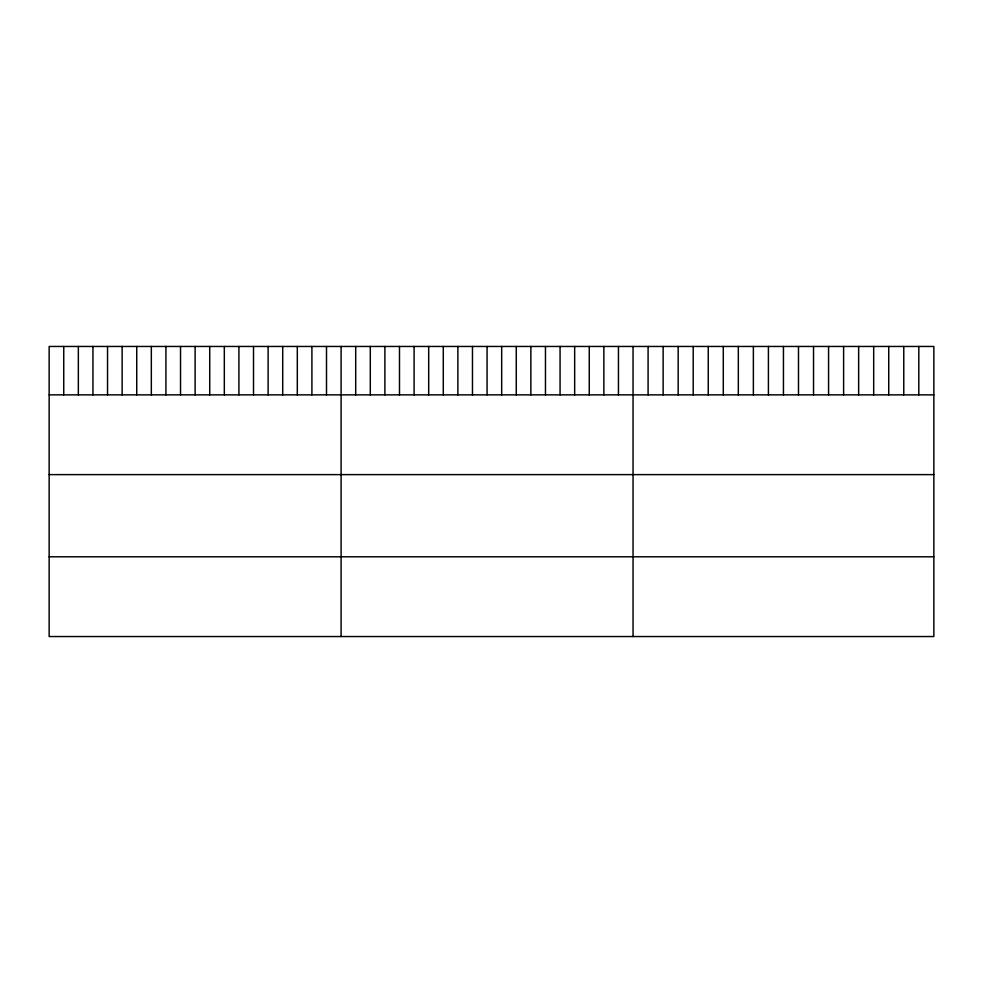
<?xml version="1.0" encoding="UTF-8"?>
<svg xmlns="http://www.w3.org/2000/svg" width="983" height="983" viewBox="0 0 983 983"><rect width="100%" height="100%" fill="white"/><g stroke="black" fill="none" stroke-linecap="round" stroke-linejoin="round"><path stroke-width="1.47" d="M933.85 394.859L933.85 636.542L49.15 636.542L49.15 346.458L933.85 346.458L933.85 394.859L49.15 394.859M49.15 474.617L933.85 474.617M49.15 556.796L933.85 556.796M918.81 346.458L918.81 394.859M903.77 346.458L903.77 394.859M888.73 346.458L888.73 394.859M873.69 346.458L873.69 394.859M858.65 346.458L858.65 394.859M843.611 346.458L843.611 394.859M828.571 346.458L828.571 394.859M813.531 346.458L813.531 394.859M798.491 346.458L798.491 394.859M783.451 346.458L783.451 394.859M768.411 346.458L768.411 394.859M753.371 346.458L753.371 394.859M738.331 346.458L738.331 394.859M723.291 346.458L723.291 394.859M708.251 346.458L708.251 394.859M693.212 346.458L693.212 394.859M678.172 346.458L678.172 394.859M663.132 346.458L663.132 394.859M648.092 346.458L648.092 394.859M633.052 346.458L633.052 636.542M618.454 346.458L618.454 394.859M603.857 346.458L603.857 394.859M589.259 346.458L589.259 394.859M574.662 346.458L574.662 394.859M560.064 346.458L560.064 394.859M545.467 346.458L545.467 394.859M530.869 346.458L530.869 394.859M516.272 346.458L516.272 394.859M501.674 346.458L501.674 394.859M487.076 346.458L487.076 394.859M472.479 346.458L472.479 394.859M457.881 346.458L457.881 394.859M443.284 346.458L443.284 394.859M428.686 346.458L428.686 394.859M414.089 346.458L414.089 394.859M399.491 346.458L399.491 394.859M384.894 346.458L384.894 394.859M370.296 346.458L370.296 394.859M355.699 346.458L355.699 394.859M341.101 346.458L341.101 636.542M326.503 346.458L326.503 394.859M311.906 346.458L311.906 394.859M297.308 346.458L297.308 394.859M282.711 346.458L282.711 394.859M268.113 346.458L268.113 394.859M253.516 346.458L253.516 394.859M238.918 346.458L238.918 394.859M224.321 346.458L224.321 394.859M209.723 346.458L209.723 394.859M195.126 346.458L195.126 394.859M180.528 346.458L180.528 394.859M165.93 346.458L165.93 394.859M151.333 346.458L151.333 394.859M136.735 346.458L136.735 394.859M122.138 346.458L122.138 394.859M107.54 346.458L107.54 394.859M92.943 346.458L92.943 394.859M78.345 346.458L78.345 394.859M63.748 346.458L63.748 394.859"/></g></svg>
